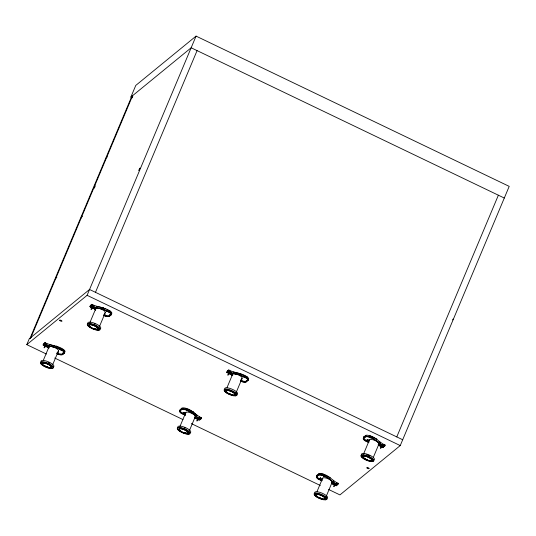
<?xml version="1.0" encoding="UTF-8"?>
<svg xmlns="http://www.w3.org/2000/svg" width="536" height="536" viewBox="0 0 536 536"><rect width="100%" height="100%" fill="white"/><g stroke="black" fill="none" stroke-linecap="round" stroke-linejoin="round"><path stroke-width="0.8" d="M453.067 319.047L452.672 319.938M46.418 354.055L26.8 344.641L29.252 338.812L89.552 289.48L402.69 439.748M132.365 97.827L130.858 97.103L135.762 85.438L196.062 36.106L509.2 186.374L400.238 445.577L339.938 494.909L328.622 489.475M31.008 337.372L132.613 95.663M94.329 188.149L95.294 185.858M48.642 348.36L47.557 347.295L43.108 344.956L43.657 343.663L44.903 342.645C50.766 345.666 57.7 345.519 63.295 349.365A6.278 1.916 22.8 0 1 64.796 351.985L64.24 353.284L62.699 354.551M48.87 348.34L47.784 347.281L43.483 345.084L43.423 344.273L44.917 343.482M43.718 345.331L43.751 344.434M56.783 353.499L58.672 354.323A5.916 1.809 22.8 0 0 62.364 354.397L63.911 353.13A5.916 1.809 22.8 0 0 62.846 350.913L62.565 350.698C57.017 346.852 50.076 347.167 44.314 343.971L44.903 342.645M45.084 344.213L45.593 342.772M47.784 347.281L48.059 346.631L43.992 344.682M44.314 343.971L49.118 346.022L49.66 344.722L54.585 345.968M43.369 360.205L49.011 346.785M49.118 346.022L55.844 347.348L56.387 346.048L55.905 346.45M55.878 347.489L56.153 346.839M52.829 364.346L58.464 350.933M58.27 354.209L58.545 353.566L58.947 353.68A5.916 1.809 22.8 0 0 62.632 353.747L64.789 351.991M62.565 350.698L62.839 350.048M64.246 353.278A6.278 1.916 22.8 0 0 62.752 350.665L63.295 349.365M62.364 354.397L62.645 353.74M26.8 344.641L87.1 295.316L196.062 36.106M63.911 353.13L64.193 352.474A5.916 1.809 22.8 0 0 64.407 351.864M95.475 292.321L197.081 50.612M103.716 315.356L105.103 316.019A6.278 1.916 22.8 0 0 109.525 316.247L111.079 314.974L111.629 313.674A6.278 1.916 22.8 0 0 110.135 311.054C104.533 307.202 97.606 307.356 91.736 304.327L90.49 305.346L89.948 306.646L94.396 308.984L95.482 310.049M91.736 304.327L91.154 305.661L91.482 305.815L91.421 305.011L89.988 306.612L94.624 308.964L95.71 310.029M90.316 306.766L90.262 305.962M90.557 307.014L90.591 306.123M91.154 305.661L91.884 305.755L92.427 304.455M94.624 308.964L94.892 308.321L90.832 306.371M91.482 305.815L95.984 307.852L96.5 306.411L103.227 307.738L102.684 309.038L95.957 307.704L91.884 305.755M89.894 322.632L95.844 308.475M99.348 326.779L105.304 312.615M103.622 315.188L105.11 315.898L105.378 315.248L105.786 315.362A5.916 1.809 22.8 0 0 109.471 315.436L111.019 314.17A5.916 1.809 22.8 0 0 111.186 313.352M111.086 314.967A6.278 1.916 22.8 0 0 109.592 312.347L110.135 311.054M105.11 315.898L105.512 316.012A5.916 1.809 22.8 0 0 109.197 316.086L109.478 315.429M109.203 316.079L111.026 314.163M185.429 415.353L181.282 413.363A6.278 1.916 22.8 0 1 179.788 410.75L180.337 409.444L181.885 408.184A6.278 1.916 22.8 0 1 186.32 408.399C192.437 410 195.915 415.373 201.469 417.772L200.926 419.072L200.558 418.944C194.936 416.673 191.573 411.085 185.362 409.705A5.916 1.809 22.8 0 0 181.677 409.631L180.123 410.898A5.916 1.809 22.8 0 0 181.188 413.115L185.188 415.112M180.116 410.904L180.398 410.248A5.916 1.809 22.8 0 0 181.463 412.465L185.456 414.462M179.795 410.743L181.342 409.477L181.892 408.177M181.664 409.638L181.945 408.981M181.47 413.33L181.744 412.68M181.349 409.471A6.278 1.916 22.8 0 1 185.771 409.692L186.32 408.399M179.888 426.609L185.845 412.452M192.451 413.028L192.725 412.378M200.558 418.944L201.161 418.455C199.874 420.76 193.938 413.913 192.679 413.008L193.228 411.715L192.96 411.929M189.349 430.75L195.298 416.593M196.25 416.747L196.524 416.103M196.478 416.733L197.027 415.433L192.772 411.748L187.024 408.988M199.225 419.172L195.158 417.216L194.883 417.866L198.95 419.815L199.225 419.172L199.995 419.407L201.161 418.455M198.95 419.815L199.392 419.896L199.667 419.252M194.916 418.006L199.68 420.09L200.23 418.79M200.317 418.696L200.591 418.053M200.551 418.683L201.094 417.39M232.316 375.709L231.23 374.644L226.782 372.306L227.324 371.013L228.571 369.994C234.44 373.016 241.368 372.868 246.969 376.714A6.278 1.916 22.8 0 1 248.463 379.334L247.913 380.634L246.366 381.9A6.278 1.916 22.8 0 1 241.937 381.679L240.55 381.022M232.544 375.689L231.458 374.63L227.15 372.433L227.096 371.622L228.256 370.671L228.316 371.482L228.256 370.671M227.391 372.674L227.425 371.783M227.988 371.321L228.571 369.994M228.028 371.287L228.718 371.415L229.261 370.121M228.316 371.482L228.758 371.562L229.026 370.912M231.458 374.63L231.726 373.981L227.666 372.031M228.718 371.415L232.792 373.371L233.334 372.071L240.128 373.686L245.877 376.446M227.043 387.548L232.678 374.135M232.792 373.371L239.518 374.698L240.061 373.398L239.398 373.726M228.758 371.562L232.818 373.512L239.545 374.838L239.82 374.188M236.182 392.439L242.138 378.275M240.456 380.848L241.944 381.558L242.212 380.908L242.62 381.029A5.916 1.809 22.8 0 0 246.305 381.096L247.853 379.83M246.52 378.262L246.506 377.398M247.92 380.627A6.278 1.916 22.8 0 0 246.426 378.007L246.969 376.714M241.944 381.558L242.346 381.672A5.916 1.809 22.8 0 0 246.031 381.746L246.312 381.089M246.037 381.739L247.86 379.823A5.916 1.809 22.8 0 0 248.074 379.213M321.573 480.685L318.116 479.03A6.278 1.916 22.8 0 1 316.622 476.41L317.171 475.104L318.719 473.844A6.278 1.916 22.8 0 1 323.154 474.058C329.272 475.66 332.749 481.033 338.303 483.438L337.72 484.765C331.958 482.487 328.501 476.826 322.196 475.365A5.916 1.809 22.8 0 0 318.511 475.291L316.957 476.558A5.916 1.809 22.8 0 0 318.022 478.775L322.022 480.772M316.95 476.564L317.232 475.908A5.916 1.809 22.8 0 0 318.297 478.125L322.29 480.122M318.498 475.298L318.779 474.641M318.304 478.99L318.578 478.34M319.376 474.159L318.719 473.844L318.176 475.137A6.278 1.916 22.8 0 1 322.605 475.358L323.154 474.058M317.037 491.525L322.679 478.112M337.72 484.765L333.312 482.393L329.513 478.668L330.062 477.375L329.794 477.596M326.183 496.41L332.132 482.253M333.312 482.393L333.861 481.094L333.265 481M336.059 484.832L331.992 482.882L331.717 483.526L335.784 485.475L336.059 484.832L336.829 485.067L337.995 484.115M335.784 485.475L336.226 485.562L336.501 484.913M331.75 483.673L336.514 485.75L337.064 484.457M336.514 485.75L336.829 485.067M337.151 484.363L337.425 483.713M337.385 484.343L337.928 483.05M337.392 484.604L337.66 483.961M368.855 442.461L364.862 440.465A5.916 1.809 22.8 0 1 363.79 438.254L365.338 436.987A5.916 1.809 22.8 0 1 369.029 437.048C375.334 438.515 378.791 444.17 384.553 446.455L385.143 445.121C379.589 442.723 376.105 437.349 369.987 435.748A6.278 1.916 22.8 0 0 365.565 435.52L364.011 436.793L363.462 438.086A6.278 1.916 22.8 0 0 364.956 440.713L368.406 442.374M363.79 438.254L364.065 437.597A5.916 1.809 22.8 0 0 365.13 439.815L369.13 441.811M365.565 435.52L365.009 436.827A6.278 1.916 22.8 0 1 369.445 437.041C375.481 438.662 379.22 444.022 384.553 446.455M365.338 436.987L365.619 436.331A5.916 1.809 22.8 0 1 365.78 436.224M365.143 440.679L365.411 440.029M369.445 437.041L369.987 435.748M369.431 437.168L369.706 436.518M363.562 453.959L369.512 439.801M376.125 440.378L376.393 439.728M376.352 440.358L376.895 439.064L369.673 435.909A5.534 1.695 22.8 0 0 369.237 435.795M373.331 457.355L378.972 443.942M379.133 444.063L378.59 445.356L382.657 447.312L383.394 447.406L378.557 445.215L378.825 444.565L383.662 446.756L384.828 445.805L384.225 446.294M379.923 444.096L380.192 443.446M380.151 444.083L380.694 442.783L378.945 441.55M382.617 447.165L382.892 446.515M383.059 447.245L383.334 446.595M383.354 447.439L383.897 446.14M383.984 446.046L384.258 445.403M384.218 446.032L384.768 444.739M396.774 436.907L498.373 195.198M91.884 307.168C88.869 312.749 94.483 306.82 93.773 305.225M91.944 307.041L92.406 306.344M368.487 439.962L367.629 439.808M197.864 418.348C194.521 424.224 199.995 418.918 199.593 416.753M229.04 372.259C224.329 380.902 234.735 367.441 229.147 372.105M334.886 483.72C331.248 489.877 336.648 484.899 336.454 482.413M381.86 445.242C376.687 453.784 386.65 442.073 382.315 444.873M130.858 97.103L191.158 47.771L504.296 198.039M132.834 96.547L131.079 97.988L106.014 157.604L107.187 156.646M106.919 157.296L105.746 158.254L80.681 217.871L82.437 216.43M81.579 217.562L80.413 218.514L55.349 278.137L56.521 277.179M56.836 277.346L55.081 278.78L30.016 338.397L31.189 337.439M43.108 344.956L43.483 345.084M226.782 372.306L227.15 372.433M200.846 418.281L201.469 417.772M316.629 476.404L318.257 475.07M365.096 436.76L363.462 438.086L364.004 436.8A6.278 1.916 22.8 0 0 363.837 437.657M337.68 483.948L338.303 483.438M384.52 445.63L385.143 445.121M62.424 353.043L63.241 353.251L62.685 354.557A6.278 1.916 22.8 0 1 58.263 354.336L56.883 353.673M106.945 311.128L108.198 311.664M368.453 440.09L367.421 439.761M184.632 412.653L183.962 412.459M95.984 307.852L102.711 309.178L109.686 312.602A5.916 1.809 22.8 0 1 110.751 314.813M56.119 346.269L63.127 349.599A5.534 1.695 22.8 0 1 63.878 350.289M184.605 412.727L183.748 412.418M324.561 475.834L324.139 475.72M107.207 311.135L108.031 311.49M186.85 410.1C185.175 409.913 188.525 411.44 187.365 410.321M186.3 408.646L186.005 408.559A5.534 1.695 22.8 0 0 185.148 408.358M322.84 474.219L329.607 477.409M370.691 437.503C368.661 437.041 372.152 438.85 371.033 437.671M244.791 376.842L244.148 376.547M104.219 314.183L105.069 314.344L104.607 313.868M244.624 376.721L244.282 376.553M60.89 349.626C58.625 348.882 62.062 350.953 61.057 349.713M57.593 352.098L58.23 352.655L57.218 352.413M60.896 349.412L60.481 349.204M87.1 295.316L400.238 445.577M103.294 308.026L105.445 309.058M106.885 309.748L109.759 311.128M102.684 309.038L109.592 312.347M239.518 374.698L246.426 378.007M239.545 374.838L246.232 378.048M110.965 313.366L111.622 313.681M109.418 314.625L110.081 314.94M246.252 380.285L246.915 380.6M364.011 436.793L364.668 437.108M103.897 314.538L105.378 315.248M240.731 380.198L242.212 380.908M55.844 347.348L62.752 350.665M185.771 409.692L192.679 413.008M322.605 475.358L329.513 478.668M181 409.759L180.337 409.444A6.278 1.916 22.8 0 0 180.431 410.77M317.835 475.419L317.171 475.104A6.278 1.916 22.8 0 0 317.004 475.975M57.057 352.849L58.545 353.566M54.719 358.041L182.99 419.594M191.292 423.574L320.32 485.489M371.147 436.873L371.535 437.095M320.796 478.186L320.26 477.851M241.441 379.528L241.904 380.004L240.885 379.756M320.796 478.119L320.387 477.851M246.594 376.788L246.801 376.942A5.534 1.695 22.8 0 1 247.083 377.183M231.726 373.981L232.812 375.046M48.059 346.631L49.145 347.697M227.324 371.013L227.7 371.394M90.49 305.346L90.865 305.734M371.756 460.156A4.797 1.467 22.8 0 1 369.036 460.324M367.08 459.7A4.797 1.467 22.8 0 1 364.755 458.535M364.366 458.273A4.797 1.467 22.8 0 1 363.086 456.183M365.686 456.143A4.797 1.467 22.8 0 1 369.552 457.677M369.974 457.932A4.797 1.467 22.8 0 1 371.019 458.702M371.495 459.191A4.797 1.467 22.8 0 1 371.817 459.828M372.158 460.136A5.166 1.581 22.8 0 1 369.163 460.484M367.06 459.814A5.166 1.581 22.8 0 1 364.554 458.555M364.132 458.28A5.166 1.581 22.8 0 1 363.18 455.828M365.559 455.982A5.166 1.581 22.8 0 1 371.301 458.736M371.589 459.004A5.166 1.581 22.8 0 1 372.158 459.948M361.539 454.729A7.015 2.144 22.8 0 1 368.755 454.776A7.015 2.144 22.8 0 1 373.981 459.922M361.385 456.672A7.015 2.144 22.8 0 1 364.761 454.964A7.015 2.144 22.8 0 1 373.277 459.238A7.015 2.144 22.8 0 1 370.543 461.262M369.88 461.128A7.015 2.144 22.8 0 1 368.473 460.739M367.743 460.491A7.015 2.144 22.8 0 1 367.013 460.216M366.289 459.915A7.015 2.144 22.8 0 1 364.889 459.238M364.232 458.883A7.015 2.144 22.8 0 1 363.046 458.133M362.537 457.757A7.015 2.144 22.8 0 1 361.7 457.02M366.684 454.649A5.166 1.581 22.8 0 1 367.207 454.809M368.286 455.191A5.166 1.581 22.8 0 1 368.815 455.412M369.344 455.654A5.166 1.581 22.8 0 1 369.847 455.908M366.51 436.043A5.916 1.809 22.8 0 1 366.825 436.023M369.612 440.592A5.166 1.581 22.8 0 1 375.086 440.512A5.166 1.581 22.8 0 1 378.135 444.324M50.779 365.941A4.797 1.467 22.8 0 1 50.746 367.455M48.535 367.314A4.797 1.467 22.8 0 1 47.57 367.046M47.074 366.879A4.797 1.467 22.8 0 1 43.858 365.264M42.565 364.038A4.797 1.467 22.8 0 1 43.242 362.939M44.307 362.973A4.797 1.467 22.8 0 1 45.185 363.133M45.661 363.254A4.797 1.467 22.8 0 1 49.466 364.922M50.799 365.726A5.166 1.581 22.8 0 1 50.753 367.676M48.662 367.475A5.166 1.581 22.8 0 1 47.624 367.187M47.088 367.006A5.166 1.581 22.8 0 1 43.63 365.271M42.23 363.944A5.166 1.581 22.8 0 1 43.302 362.745M44.113 362.798A5.166 1.581 22.8 0 1 45.058 362.973M45.567 363.1A5.166 1.581 22.8 0 1 49.667 364.895M41.038 361.72A7.015 2.144 22.8 0 1 48.253 361.767A7.015 2.144 22.8 0 1 53.479 366.912M45.071 366.577A7.015 2.144 22.8 0 1 41.024 361.867A7.015 2.144 22.8 0 1 50.545 364.493A7.015 2.144 22.8 0 1 51.758 368.42M50.659 368.353A7.015 2.144 22.8 0 1 48.682 367.937M47.972 367.73A7.015 2.144 22.8 0 1 45.781 366.905M48.314 362.403A5.166 1.581 22.8 0 1 48.836 362.644M49.346 362.899A5.166 1.581 22.8 0 1 49.828 363.167M64.052 350.504A5.534 1.695 22.8 0 1 64.186 350.712M63.422 350.517A5.916 1.809 22.8 0 1 63.69 350.765M51.449 346.504A5.166 1.581 22.8 0 1 56.963 348.809A5.166 1.581 22.8 0 1 58.163 351.18M48.997 347.355A5.166 1.581 22.8 0 1 50.987 346.437M324.823 497.73A4.797 1.467 22.8 0 1 324.635 498.701M322.203 498.634A4.797 1.467 22.8 0 1 321.238 498.366M320.742 498.199A4.797 1.467 22.8 0 1 319.744 497.803M317.533 496.591A4.797 1.467 22.8 0 1 316.91 494.266M317.58 494.252A4.797 1.467 22.8 0 1 322.719 495.988M323.134 496.242A4.797 1.467 22.8 0 1 323.878 496.758M324.977 497.576A5.166 1.581 22.8 0 1 324.421 498.996M322.33 498.795A5.166 1.581 22.8 0 1 321.299 498.507M320.763 498.326A5.166 1.581 22.8 0 1 319.684 497.904M317.721 496.872A5.166 1.581 22.8 0 1 316.97 494.071M317.781 494.118A5.166 1.581 22.8 0 1 324.133 496.772M314.86 493.355A7.015 2.144 22.8 0 1 321.922 493.087A7.015 2.144 22.8 0 1 326.826 498.346M314.867 495.331A7.015 2.144 22.8 0 1 316.863 493.093A7.015 2.144 22.8 0 1 325.493 496.691A7.015 2.144 22.8 0 1 325.426 499.746M323.704 499.579A7.015 2.144 22.8 0 1 322.35 499.264M321.64 499.05A7.015 2.144 22.8 0 1 320.91 498.808M320.18 498.527A7.015 2.144 22.8 0 1 317.399 497.194M316.783 496.825A7.015 2.144 22.8 0 1 315.697 496.068M319.536 474.052A5.534 1.695 22.8 0 1 319.731 473.978M320.843 473.871A5.534 1.695 22.8 0 1 322.404 474.112M318.947 474.534A5.916 1.809 22.8 0 1 319.148 474.454M319.985 474.34A5.916 1.809 22.8 0 1 320.334 474.347M322.779 478.903A5.166 1.581 22.8 0 1 327.978 478.708A5.166 1.581 22.8 0 1 331.59 482.588M188.096 432.284A4.797 1.467 22.8 0 1 185.369 432.974M184.893 432.853A4.797 1.467 22.8 0 1 183.406 432.351M179.774 430.167A4.797 1.467 22.8 0 1 179.399 429.698M181.992 428.834A5.166 1.581 22.8 0 1 188.357 433.115A5.166 1.581 22.8 0 1 180.531 431.185A5.166 1.581 22.8 0 1 181.992 428.834A4.797 1.467 22.8 0 1 186.689 430.837M188.438 432.391A5.166 1.581 22.8 0 1 184.987 433.008M184.464 432.847A5.166 1.581 22.8 0 1 183.386 432.465M179.754 430.381A5.166 1.581 22.8 0 1 179.071 429.604M181.892 428.633A5.166 1.581 22.8 0 1 182.923 428.921M183.459 429.102A5.166 1.581 22.8 0 1 186.923 430.837M177.872 427.38A7.015 2.144 22.8 0 1 185.449 427.581A7.015 2.144 22.8 0 1 189.992 432.686M184.076 433.142A7.015 2.144 22.8 0 1 177.584 427.668A7.015 2.144 22.8 0 1 187.962 430.529A7.015 2.144 22.8 0 1 186.87 433.912M186.213 433.778A7.015 2.144 22.8 0 1 184.806 433.39M184.612 427.842A5.166 1.581 22.8 0 1 185.148 428.07M182.314 408.794A5.916 1.809 22.8 0 1 182.555 408.733M182.836 408.693A5.916 1.809 22.8 0 1 183.151 408.68M183.882 408.713A5.916 1.809 22.8 0 1 184.29 408.767M185.831 413.015A5.166 1.581 22.8 0 1 191.412 413.162A5.166 1.581 22.8 0 1 194.756 416.921M98.095 328.307A4.797 1.467 22.8 0 1 95.368 328.997M94.41 328.736A4.797 1.467 22.8 0 1 93.411 328.374M89.398 325.721A4.797 1.467 22.8 0 1 89.807 324.675M92.018 324.816A4.797 1.467 22.8 0 1 96.694 326.866M98.323 328.186A5.166 1.581 22.8 0 1 94.986 329.03M94.463 328.876A5.166 1.581 22.8 0 1 93.391 328.488M89.07 325.633A5.166 1.581 22.8 0 1 89.271 324.588M91.891 324.655A5.166 1.581 22.8 0 1 92.929 324.943M93.465 325.124A5.166 1.581 22.8 0 1 96.922 326.86M87.871 323.409A7.015 2.144 22.8 0 1 95.448 323.61A7.015 2.144 22.8 0 1 99.991 328.715M90.564 327.556A7.015 2.144 22.8 0 1 88.775 323.389A7.015 2.144 22.8 0 1 98.818 327.181A7.015 2.144 22.8 0 1 96.875 329.942M96.212 329.801A7.015 2.144 22.8 0 1 94.805 329.412M94.075 329.171A7.015 2.144 22.8 0 1 91.221 327.918M94.617 323.871A5.166 1.581 22.8 0 1 95.147 324.092M110.249 311.517A5.534 1.695 22.8 0 1 110.496 311.751M110.711 311.979A5.534 1.695 22.8 0 1 110.885 312.193M110.751 312.689A5.916 1.809 22.8 0 1 110.939 312.924M95.83 309.038A5.166 1.581 22.8 0 1 101.418 309.192A5.166 1.581 22.8 0 1 104.761 312.95M234.822 393.752A4.797 1.467 22.8 0 1 234.413 394.804M232.202 394.663A4.797 1.467 22.8 0 1 231.244 394.396M230.741 394.228A4.797 1.467 22.8 0 1 229.75 393.833M226.869 392.104A4.797 1.467 22.8 0 1 226.916 390.288M227.586 390.282A4.797 1.467 22.8 0 1 233.877 392.781M234.982 393.598A5.166 1.581 22.8 0 1 234.426 395.025M232.329 394.824A5.166 1.581 22.8 0 1 231.297 394.536M230.761 394.355A5.166 1.581 22.8 0 1 229.689 393.927M226.922 392.339A5.166 1.581 22.8 0 1 225.803 390.496M225.924 390.362A5.166 1.581 22.8 0 1 226.976 390.094M227.358 390.108A5.166 1.581 22.8 0 1 234.138 392.801M224.859 389.377A7.015 2.144 22.8 0 1 231.559 388.969A7.015 2.144 22.8 0 1 237.147 394.262M226.782 392.848A7.015 2.144 22.8 0 1 225.455 389.062A7.015 2.144 22.8 0 1 234.795 392.218A7.015 2.144 22.8 0 1 235.425 395.769M233.709 395.602A7.015 2.144 22.8 0 1 232.356 395.287M231.639 395.079A7.015 2.144 22.8 0 1 230.909 394.831M230.179 394.556A7.015 2.144 22.8 0 1 227.398 393.216M247.331 377.411A5.534 1.695 22.8 0 1 247.545 377.639M246.52 378.262A5.916 1.809 22.8 0 1 247.585 380.473M246.795 377.612A5.916 1.809 22.8 0 1 247.096 377.867M247.357 378.115A5.916 1.809 22.8 0 1 247.585 378.349M247.773 378.584A5.916 1.809 22.8 0 1 248.021 379.012M232.778 374.932A5.166 1.581 22.8 0 1 237.984 374.738A5.166 1.581 22.8 0 1 241.595 378.61M138.898 170.347L140.023 168.177L138.898 170.347M44.12 347.784C49.104 344.447 46.511 340.568 44.12 347.784M183.225 412.633L184.572 413.209L183.225 412.633M243.713 376.815L245.053 377.398L243.713 376.815M320.059 478.293L321.406 478.876L320.133 478.266M323.181 475.74L324.528 476.316L323.181 475.74M366.899 439.982L368.239 440.558L366.899 439.982M59.918 320.649A1.293 0.395 22.8 0 0 61.942 321.232A1.293 0.395 22.8 0 0 60.508 320.166A1.293 0.395 22.8 0 0 59.918 320.649M367.133 468.069A1.293 0.395 22.8 0 0 369.157 468.658A1.293 0.395 22.8 0 0 367.73 467.586A1.293 0.395 22.8 0 0 367.133 468.069M364.42 458.521A4.797 1.467 22.8 0 0 371.683 460.317A4.797 1.467 22.8 0 0 365.78 456.337A4.797 1.467 22.8 0 0 364.42 458.521M364.199 458.535A5.166 1.581 22.8 0 0 372.024 460.464A5.166 1.581 22.8 0 0 365.659 456.183A5.166 1.581 22.8 0 0 364.199 458.535M363.314 458.575A6.646 2.03 22.8 0 0 373.378 461.054A6.646 2.03 22.8 0 0 365.19 455.546A6.646 2.03 22.8 0 0 363.314 458.575M43.919 365.512A4.797 1.467 22.8 0 0 51.181 367.307A4.797 1.467 22.8 0 0 45.272 363.328A4.797 1.467 22.8 0 0 43.919 365.512M43.697 365.525A5.166 1.581 22.8 0 0 51.523 367.455A5.166 1.581 22.8 0 0 45.158 363.173A5.166 1.581 22.8 0 0 43.697 365.525M42.813 365.565A6.646 2.03 22.8 0 0 52.876 368.044A6.646 2.03 22.8 0 0 44.689 362.537A6.646 2.03 22.8 0 0 42.813 365.565M317.587 496.839A4.797 1.467 22.8 0 0 324.85 498.627A4.797 1.467 22.8 0 0 318.94 494.654A4.797 1.467 22.8 0 0 317.587 496.839M317.366 496.845A5.166 1.581 22.8 0 0 325.191 498.775A5.166 1.581 22.8 0 0 318.826 494.493A5.166 1.581 22.8 0 0 317.366 496.845M316.481 496.885A6.646 2.03 22.8 0 0 326.545 499.371A6.646 2.03 22.8 0 0 318.357 493.864A6.646 2.03 22.8 0 0 316.481 496.885M180.753 431.178A4.797 1.467 22.8 0 0 188.015 432.967A4.797 1.467 22.8 0 0 182.106 428.994A4.797 1.467 22.8 0 0 180.753 431.178M179.647 431.225A6.646 2.03 22.8 0 0 189.71 433.711A6.646 2.03 22.8 0 0 181.523 428.204A6.646 2.03 22.8 0 0 179.647 431.225M90.751 327.201A4.797 1.467 22.8 0 0 98.014 328.997A4.797 1.467 22.8 0 0 92.112 325.017A4.797 1.467 22.8 0 0 90.751 327.201M90.53 327.215A5.166 1.581 22.8 0 0 98.356 329.144A5.166 1.581 22.8 0 0 91.991 324.863A5.166 1.581 22.8 0 0 90.53 327.215M89.646 327.255A6.646 2.03 22.8 0 0 99.709 329.734A6.646 2.03 22.8 0 0 91.522 324.226A6.646 2.03 22.8 0 0 89.646 327.255M227.586 392.861A4.797 1.467 22.8 0 0 234.848 394.657A4.797 1.467 22.8 0 0 228.946 390.677A4.797 1.467 22.8 0 0 227.586 392.861M227.365 392.875A5.166 1.581 22.8 0 0 235.19 394.804A5.166 1.581 22.8 0 0 228.825 390.523A5.166 1.581 22.8 0 0 227.365 392.875M226.48 392.915A6.646 2.03 22.8 0 0 236.544 395.394A6.646 2.03 22.8 0 0 228.356 389.886A6.646 2.03 22.8 0 0 226.48 392.915"/></g></svg>
